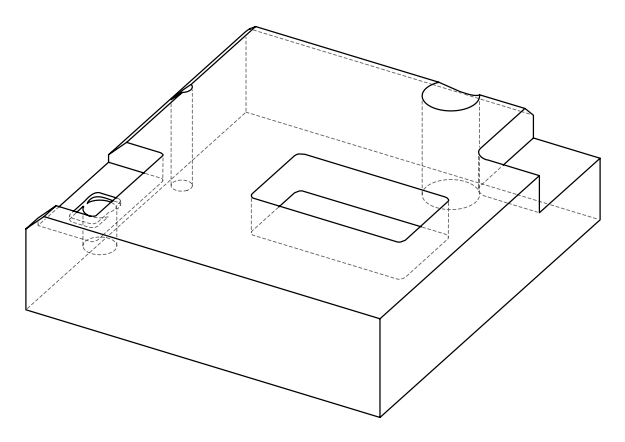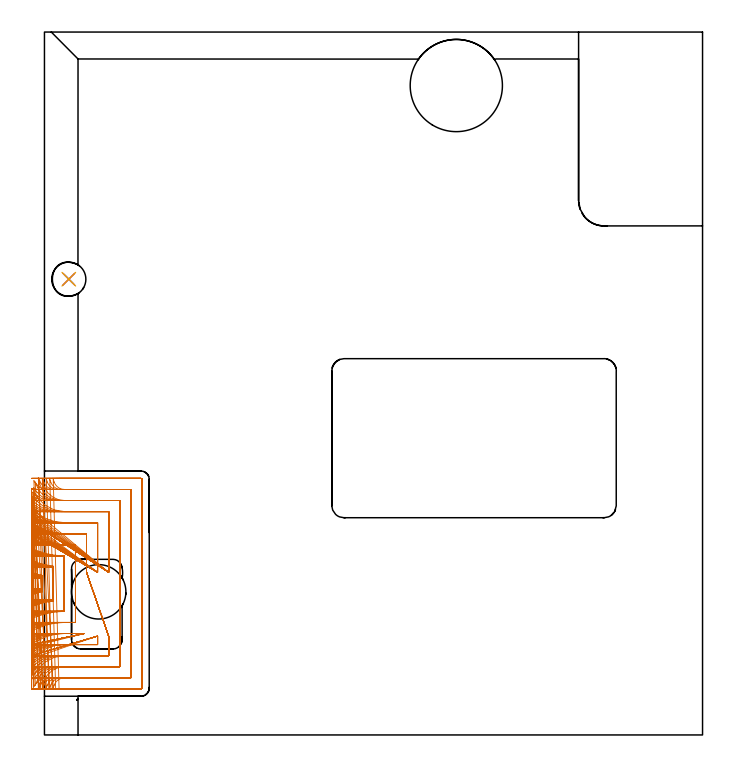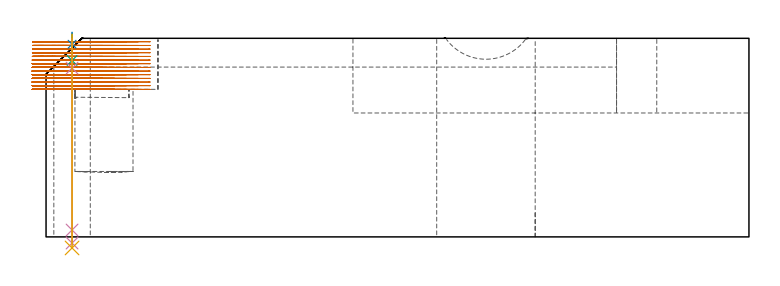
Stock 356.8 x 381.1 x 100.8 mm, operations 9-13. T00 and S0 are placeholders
(PLAN: 13 operations, 9 tool changes, 147.3 min)
(1 INDEXABLE_INSERT_DRILL_THROUGH_HOLE_FROM_SOLID | STEP1HOLE_1 | NXT0302_038 | 0.42 min | 197859 mm3)
(2 INDEXABLE_INSERT_DRILL_BLIND_HOLE_FROM_SOLID | STEP1POCKET | NXT0302_030 | 0.18 min | 46273 mm3)
(3 AREA_MILL | FG_CHAMFER_SURFACE | UGT0205_001 | 1.45 min | 4755 mm3)
(4 AREA_MILL_1 | FG_CHAMFER_SURFACE_1 | UGT0205_001 | 12.89 min | 40625 mm3)
(5 AREA_MILL_2 | FG_CHAMFER_SURFACE_2 | UGT0205_001 | 12.79 min | 28898 mm3)
(6 MILL_CORNER_NOTCH_RECTANGULAR | CORNER_NOTCH_RECTANGULAR | UGT0201_094 | Follow Part, ap 5, ae 75% | 10.48 min | 265376 mm3)
(7 MILL_RECTANGULAR_POCKET | POCKET_RECTANGULAR_STRAIGHT | NXT0201_011 | Follow Part, ap 3, ae 75% | 39.73 min | 502410 mm3)
(8 MILL_RECTANGULAR_POCKET_1 | POCKET_RECTANGULAR_STRAIGHT_1 | NXT0201_009 | Follow Part, ap 2, ae 75% | 7.91 min | 19381 mm3)
(9 MILL_SLOT | SLOT_PARTIAL_RECTANGULAR | NXT0201_009 | Follow Part, ap 2, ae 75% | 60.39 min | 142418 mm3)
(10 SPOT_DRILL | STEP1HOLE | NXT0321_9005460120000 | 0.05 min | 61 mm3)
(11 DRILL_BLIND_HOLE_INTO_CENTER | STEP1HOLE | NXT0301_046 | 0.05 min | 214 mm3)
(12 GUN_DRILL_THROUGH_HOLE | STEP1HOLE | UGT0307_003 | 0.5 min | 3454 mm3)
(13 SPADE_DRILL_TO_ENLARGE_THROUGH_HOLE | STEP1HOLE | UGT0306_009 | 0.44 min | 21970 mm3)
(TOOL NXT0302_038 | Index. Insert Drill 50mm [880-D5000L50-04] | D50 PA176 FL200 Z2)
(TOOL NXT0302_030 | Index. Insert Drill 29.5mm [880-D2950L32-03] | D29.5 PA176 FL89 Z2)
(TOOL UGT0205_001 | Chamfer Mill 20 x 3 x 45 deg. | D20 FL50 Z2)
(TOOL UGT0201_094 | End mill 20 mm | D20 FL38 Z4)
(TOOL NXT0201_011 | ENDMILL 12mm [2P460-1200-NA 1630] | D12 FL38 Z6)
(TOOL NXT0201_009 | ENDMILL 8mm [2P460-0800-NA 1630] | D8 FL26 Z6)
(TOOL NXT0321_9005460120000 | NC Spot Drill, 142deg, 12mm, Carbide, Uncoated | D12 PA142 FL30 Z2)
(TOOL NXT0301_046 | Carbide Drill 7.5mm [860.1-0750-038A1-MM 2214] | D7.5 PA140 FL53 Z2)
(TOOL UGT0307_003 | Gun Drill 7 mm | D7 PA130 FL24 Z1)
(TOOL UGT0306_009 | Spade Drill 18.5mm | D18.5 PA132 FL10 Z2)
(OP 9 MILL_SLOT)
G17 G21 G94 G90
T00 M6
G54
G17 G0 G90 X-6.883 Y76.068 S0 M3
G43 Z110.909 H1
Z99.051
G94 G1 X-4. Y76.897 F250.
G2 X-1.2 Y77.621 R54. F500.
G1 Y86.478
G2 X-4. Y87.203 R54.
G1 X-6.883 Y88.032 F250.
X-6.851 Y69.688
X-4. Y70.621
G2 X4.8 Y72.608 R48. F500.
G1 Y91.492
G2 X-4. Y93.478 R48.
G1 X-6.851 Y94.411 F250.
X-6.804 Y63.193
X-4. Y64.259
G2 X10.8 Y67. R42. F500.
G1 Y97.1
G2 X-4. Y99.84 R42.
G1 X-6.804 Y100.906 F250.
X-6.73 Y56.517
X-4. Y57.761
G2 X10.924 Y61. R36. F500.
G1 X16.8
Y103.1
X10.922
G2 X-4. Y106.338 R36.
G1 X-6.73 Y107.582 F250.
X-6.602 Y49.532
X-4. Y51.024
G2 X10.924 Y55. R30. F500.
G1 X18.7
X21.7 F250.
G0 Z110.909
X-6.349 Y41.93
Z99.051
G1 X-4. Y43.796
G2 X10.924 Y49. R24. F500.
G1 X28.8
Y50.6
Y53.6 F250.
G0 Z110.909
X-5.677 Y32.576
Z99.051
G1 X-4. Y35.063
G2 X10.924 Y43. R18. F500.
G1 X34.8
Y50.6
Y53.6 F250.
X22.8 Y88.2 F500.
Y91.2 F250.
Y109.1 F500.
X10.922
G2 X-4. Y113.074 R30.
G1 X-6.603 Y114.567 F250.
X28.8 Y88.2 F500.
Y91.2 F250.
Y115.1 F500.
X10.922
G2 X-4. Y120.303 R24.
G1 X-6.35 Y122.168 F250.
X34.8 Y88.2 F500.
Y91.2 F250.
Y121.1 F500.
X10.922
G2 X-4. Y129.034 R18.
G1 X-5.678 Y131.521 F250.
X-1.153 Y25.623 F500.
X-0.891 Y27.099 F250.
G2 X10.924 Y37. R12. F500.
G1 X40.8
Y127.1
X10.922
G2 X-0.893 Y137. R12.
G1 X-1.155 Y138.477 F250.
X4.767 Y25.585 F500.
X5.267 Y27. F250.
G2 X10.924 Y31. R6. F500.
G1 X46.8
Y133.1
X10.922
G2 X5.265 Y137.101 R6.
G1 X4.765 Y138.515 F250.
X7.924 Y25. F500.
X10.924 F250.
X52.3 F500.
G3 X52.8 Y25.5 R0.5
G1 Y138.6
G3 X52.3 Y139.1 R0.5
G1 X10.922
X7.922 F250.
G0 Z110.909
X-6.911 Y76.67
Z97.194
G1 X-4. Y77.396
G2 X-1.2 Y78.015 R54. F500.
G1 Y86.084
G2 X-4. Y86.704 R54.
G1 X-6.911 Y87.43 F250.
X-6.887 Y70.371
X-4. Y71.188
G2 X4.8 Y72.81 R48. F500.
G1 Y91.29
G2 X-4. Y92.912 R48.
G1 X-6.887 Y93.728 F250.
X-6.851 Y63.983
X-4. Y64.916
G2 X9.065 Y67. R42. F500.
G1 X10.8
Y97.1
X9.064
G2 X-4. Y99.183 R42.
G1 X-6.851 Y100.117 F250.
X-6.795 Y57.457
X-4. Y58.545
G2 X9.065 Y61. R36. F500.
G1 X16.8
Y103.1
X9.064
G2 X-4. Y105.554 R36.
G1 X-6.796 Y106.643 F250.
X-6.701 Y50.699
X-4. Y52.005
G2 X9.065 Y55. R30. F500.
G1 X18.7
X21.7 F250.
G0 Z110.909
X-6.516 Y43.499
Z97.194
G1 X-4. Y45.132
G2 X9.065 Y49. R24. F500.
G1 X28.8
Y50.6
Y53.6 F250.
G0 Z110.909
X-6.064 Y35.204
Z97.194
G1 X-4. Y37.381
G2 X9.065 Y43. R18. F500.
G1 X34.8
Y50.6
Y53.6 F250.
X22.8 Y88.2 F500.
Y91.2 F250.
Y109.1 F500.
X9.064
G2 X-4. Y112.094 R30.
G1 X-6.701 Y113.4 F250.
X28.8 Y88.2 F500.
Y91.2 F250.
Y115.1 F500.
X9.064
G2 X-4. Y118.967 R24.
G1 X-6.517 Y120.6 F250.
X34.8 Y88.2 F500.
Y91.2 F250.
Y121.1 F500.
X9.064
G2 X-4. Y126.717 R18.
G1 X-6.064 Y128.895 F250.
X-3.304 Y25.025 F500.
X-2.57 Y27.934 F250.
G2 X9.065 Y37. R12. F500.
G1 X40.8
Y127.1
X9.064
G2 X-2.572 Y136.165 R12.
G1 X-3.305 Y139.074 F250.
X2.908 Y25.585 F500.
X3.408 Y26.999 F250.
G2 X9.065 Y31. R6. F500.
G1 X46.8
Y133.1
X9.064
G2 X3.407 Y137.101 R6.
G1 X2.907 Y138.515 F250.
X6.065 Y25. F500.
X9.065 F250.
X52.3 F500.
G3 X52.8 Y25.5 R0.5
G1 Y138.6
G3 X52.3 Y139.1 R0.5
G1 X9.064
X6.064 F250.
G0 Z110.909
X-6.935 Y77.201
Z95.336
G1 X-4. Y77.824
G2 X-1.2 Y78.341 R54. F500.
G1 Y85.758
G2 X-4. Y86.275 R54.
G1 X-6.935 Y86.898 F250.
X-6.917 Y70.972
X-4. Y71.673
G2 X4.8 Y72.939 R48. F500.
G1 Y91.16
G2 X-4. Y92.426 R48.
G1 X-6.917 Y93.127 F250.
X-6.891 Y64.676
X-4. Y65.477
G2 X7.209 Y67. R42. F500.
G1 X10.8
Y97.1
X7.206
G2 X-4. Y98.622 R42.
G1 X-6.891 Y99.423 F250.
X-6.851 Y58.276
X-4. Y59.21
G2 X7.209 Y61. R36. F500.
G1 X16.8
Y103.1
X7.206
G2 X-4. Y104.888 R36.
G1 X-6.851 Y105.822 F250.
X-6.783 Y51.706
X-4. Y52.827
G2 X7.209 Y55. R30. F500.
G1 X18.7
X21.7 F250.
G0 Z110.909
X-6.653 Y44.82
Z95.336
G1 X-4. Y46.221
G2 X7.209 Y49. R24. F500.
G1 X28.8
Y50.6
Y53.6 F250.
G0 Z110.909
X-6.347 Y37.216
Z95.336
G1 X-4. Y39.084
G2 X7.209 Y43. R18. F500.
G1 X34.8
Y50.6
Y53.6 F250.
X22.8 Y88.2 F500.
Y91.2 F250.
Y109.1 F500.
X7.206
G2 X-4. Y111.271 R30.
G1 X-6.783 Y112.392 F250.
X28.8 Y88.2 F500.
Y91.2 F250.
Y115.1 F500.
X7.206
G2 X-4. Y117.877 R24.
G1 X-6.653 Y119.277 F250.
X34.8 Y88.2 F500.
Y91.2 F250.
Y121.1 F500.
X7.206
G2 X-4. Y125.013 R18.
G1 X-6.348 Y126.881 F250.
X-4.996 Y27.01
X-3.805 Y29.764
G2 X7.209 Y37. R12. F500.
G1 X40.8
Y127.1
X7.206
G2 X-3.806 Y134.331 R12.
G1 X-4.998 Y137.084 F250.
X1.052 Y25.585 F500.
X1.552 Y26.999 F250.
G2 X7.209 Y31. R6. F500.
G1 X46.8
Y133.1
X7.206
G2 X1.548 Y137.101 R6.
G1 X1.049 Y138.515 F250.
X4.209 Y25. F500.
X7.209 F250.
X52.3 F500.
G3 X52.8 Y25.5 R0.5
G1 Y138.6
G3 X52.3 Y139.1 R0.5
G1 X7.206
X4.206 F250.
G0 Z110.909
X-6.955 Y77.665
Z93.478
G1 X-4. Y78.184
G2 X-1.2 Y78.601 R54. F500.
G1 Y85.498
G2 X-4. Y85.915 R54.
G1 X-6.955 Y86.434 F250.
X-6.943 Y71.496
X-4. Y72.081
G2 X4.8 Y72.997 R48. F500.
G1 Y91.103
G2 X-4. Y92.019 R48.
G1 X-6.943 Y92.603 F250.
X-6.925 Y65.278
X-4. Y65.946
G2 X5.35 Y67. R42. F500.
G1 X10.8
Y97.1
X5.347
G2 X-4. Y98.153 R42.
G1 X-6.925 Y98.821 F250.
X-6.897 Y58.985
X-4. Y59.765
G2 X5.35 Y61. R36. F500.
G1 X16.8
Y103.1
X5.347
G2 X-4. Y104.335 R36.
G1 X-6.897 Y105.113 F250.
X-6.851 Y52.571
X-4. Y53.506
G2 X5.35 Y55. R30. F500.
G1 X18.7
X21.7 F250.
G0 Z110.909
X-6.763 Y45.935
Z93.478
G1 X-4. Y47.104
G2 X5.35 Y49. R24. F500.
G1 X28.8
Y50.6
Y53.6 F250.
G0 Z110.909
X-6.564 Y38.823
Z93.478
G1 X-4. Y40.381
G2 X5.35 Y43. R18. F500.
G1 X34.8
Y50.6
Y53.6 F250.
X22.8 Y88.2 F500.
Y91.2 F250.
Y109.1 F500.
X5.347
G2 X-4. Y110.593 R30.
G1 X-6.851 Y111.528 F250.
X28.8 Y88.2 F500.
Y91.2 F250.
Y115.1 F500.
X5.347
G2 X-4. Y116.995 R24.
G1 X-6.763 Y118.163 F250.
X34.8 Y88.2 F500.
Y91.2 F250.
Y121.1 F500.
X5.347
G2 X-4. Y123.717 R18.
G1 X-6.564 Y125.275 F250.
X-5.881 Y30.185
X-4. Y32.522
G2 X5.35 Y37. R12. F500.
G1 X40.8
Y127.1
X5.347
G2 X-4. Y131.574 R12.
G1 X-5.881 Y133.911 F250.
X-0.806 Y25.597 F500.
X-0.303 Y27.011 F250.
G2 X5.35 Y31. R6. F500.
G1 X46.8
Y133.1
X5.347
G2 X-0.306 Y137.089 R6.
G1 X-0.809 Y138.503 F250.
X2.35 Y25. F500.
X5.35 F250.
X52.3 F500.
G3 X52.8 Y25.5 R0.5
G1 Y138.6
G3 X52.3 Y139.1 R0.5
G1 X5.347
X2.347 F250.
G0 Z110.909
X-6.971 Y78.063
Z91.62
G1 X-4. Y78.479
G2 X-1.2 Y78.796 R54. F500.
G1 Y85.304
G2 X-4. Y85.622 R54.
G1 X-6.971 Y86.038 F250.
X-6.963 Y71.945
X-4. Y72.413
G2 X3.486 Y73. R48. F500.
G1 X4.8
Y91.1
X3.489
G2 X-4. Y91.688 R48.
G1 X-6.963 Y92.156 F250.
X-6.952 Y65.793
X-4. Y66.327
G2 X3.486 Y67. R42. F500.
G1 X10.8
Y97.1
X3.489
G2 X-4. Y97.773 R42.
G1 X-6.952 Y98.308 F250.
X-6.934 Y59.589
X-4. Y60.213
G2 X3.486 Y61. R36. F500.
G1 X16.8
Y103.1
X3.489
G2 X-4. Y103.888 R36.
G1 X-6.934 Y104.512 F250.
X-6.905 Y53.302
X-4. Y54.051
G2 X3.486 Y55. R30. F500.
G1 X18.7
X21.7 F250.
G0 Z110.909
X-6.85 Y46.867
Z91.62
G1 X-4. Y47.803
G2 X3.486 Y49. R24. F500.
G1 X28.8
Y50.6
Y53.6 F250.
G0 Z110.909
X-6.728 Y40.122
Z91.62
G1 X-4. Y41.37
G2 X3.486 Y43. R18. F500.
G1 X34.8
Y50.6
Y53.6 F250.
X22.8 Y88.2 F500.
Y91.2 F250.
Y109.1 F500.
X3.489
G2 X-4. Y110.05 R30.
G1 X-6.905 Y110.799 F250.
X28.8 Y88.2 F500.
Y91.2 F250.
Y115.1 F500.
X3.489
G2 X-4. Y116.298 R24.
G1 X-6.85 Y117.234 F250.
X34.8 Y88.2 F500.
Y91.2 F250.
Y121.1 F500.
X3.489
G2 X-4. Y122.732 R18.
G1 X-6.728 Y123.98 F250.
X-6.345 Y32.507
X-4. Y34.379
G2 X3.486 Y37. R12. F500.
G1 X40.8
Y127.1
X3.489
G2 X-4. Y129.723 R12.
G1 X-6.344 Y131.596 F250.
X-3.218 Y24.758 F500.
X-1.974 Y27.488 F250.
G2 X3.486 Y31. R6. F500.
G1 X46.8
Y133.1
X3.489
G2 X-1.972 Y136.614 R6.
G1 X-3.215 Y139.344 F250.
X0.486 Y25. F500.
X3.486 F250.
X52.3 F500.
G3 X52.8 Y25.5 R0.5
G1 Y138.6
G3 X52.3 Y139.1 R0.5
G1 X3.489
X0.489 F250.
G0 Z110.909
X-6.988 Y78.51
Z89.762
G1 X-4. Y78.78
G2 X-1.2 Y78.96 R54. F500.
G1 Y85.14
G2 X-4. Y85.321 R54.
G1 X-6.988 Y85.591 F250.
X-6.985 Y72.448
X-4. Y72.753
G2 X0.867 Y73. R48. F500.
G1 X4.8
Y91.1
X0.875
G2 X-4. Y91.348 R48.
G1 X-6.984 Y91.653 F250.
X-6.98 Y66.369
X-4. Y66.717
G2 X0.867 Y67. R42. F500.
G1 X10.8
Y97.1
X0.875
G2 X-4. Y97.384 R42.
G1 X-6.98 Y97.732 F250.
X-6.972 Y60.264
X-4. Y60.67
G2 X0.867 Y61. R36. F500.
G1 X16.8
Y103.1
X0.875
G2 X-4. Y103.432 R36.
G1 X-6.972 Y103.838 F250.
X-6.96 Y54.116
X-4. Y54.603
G2 X0.867 Y55. R30. F500.
G1 X18.7
X21.7 F250.
X-6.938 Y47.893 F500.
X-4. Y48.501 F250.
G2 X0.867 Y49. R24. F500.
G1 X28.8
Y50.6
Y53.6 F250.
X-6.888 Y41.518 F500.
X-4. Y42.33 F250.
G2 X0.867 Y43. R18. F500.
G1 X34.8
Y50.6
Y53.6 F250.
X22.8 Y88.2 F500.
Y91.2 F250.
Y109.1 F500.
X0.875
G2 X-4. Y109.499 R30.
G1 X-6.96 Y109.986 F250.
X28.8 Y88.2 F500.
Y91.2 F250.
Y115.1 F500.
X0.875
G2 X-4. Y115.6 R24.
G1 X-6.937 Y116.21 F250.
X34.8 Y88.2 F500.
Y91.2 F250.
Y121.1 F500.
X0.875
G2 X-4. Y121.773 R18.
G1 X-6.888 Y122.585 F250.
X-6.742 Y34.752
X-4. Y35.969
G2 X0.867 Y37. R12. F500.
G1 X40.8
Y127.1
X0.875
G2 X-4. Y128.135 R12.
G1 X-6.741 Y129.354 F250.
X-5.721 Y26.265
X-3.897 Y28.647
G2 X0.867 Y31. R6. F500.
G1 X46.8
Y133.1
X0.875
G2 X-3.896 Y135.461 R6.
G1 X-5.715 Y137.847 F250.
X-2.133 Y25. F500.
X0.867 F250.
X52.3 F500.
G3 X52.8 Y25.5 R0.5
G1 Y138.6
G3 X52.3 Y139.1 R0.5
G1 X0.875
X-2.125 F250.
G0 Z110.909
X-6.999 Y78.934
Z87.905
G1 X-4. Y78.99
G2 X-2.982 Y79. R54. F500.
G1 X-1.2
Y85.1
X-2.983
G2 X-4. Y85.11 R54.
G1 X-6.999 Y85.166 F250.
Y72.926
X-4. Y72.989
G2 X-2.982 Y73. R48. F500.
G1 X4.8
Y91.1
X-2.983
G2 X-4. Y91.111 R48.
G1 X-6.999 Y91.174 F250.
Y66.915
X-4. Y66.988
G2 X-2.982 Y67. R42. F500.
G1 X10.8
Y97.1
X-2.983
G2 X-4. Y97.112 R42.
G1 X-6.999 Y97.185 F250.
Y60.901
X-4. Y60.986
G2 X-2.982 Y61. R36. F500.
G1 X16.8
Y103.1
X-2.983
G2 X-4. Y103.114 R36.
G1 X-6.999 Y103.199 F250.
X-6.998 Y54.881
X-4. Y54.983
G2 X-2.982 Y55. R30. F500.
G1 X18.7
X21.7 F250.
X-6.997 Y48.851 F500.
X-4. Y48.978 F250.
G2 X-2.982 Y49. R24. F500.
G1 X28.8
Y50.6
Y53.6 F250.
X-6.995 Y42.802 F500.
X-4. Y42.971 F250.
G2 X-2.982 Y43. R18. F500.
G1 X34.8
Y50.6
Y53.6 F250.
X22.8 Y88.2 F500.
Y91.2 F250.
Y109.1 F500.
X-2.983
G2 X-4. Y109.117 R30.
G1 X-6.998 Y109.219 F250.
X28.8 Y88.2 F500.
Y91.2 F250.
Y115.1 F500.
X-2.983
G2 X-4. Y115.122 R24.
G1 X-6.997 Y115.249 F250.
X34.8 Y88.2 F500.
Y91.2 F250.
Y121.1 F500.
X-2.983
G2 X-4. Y121.129 R18.
G1 X-6.995 Y121.298 F250.
X-6.989 Y36.702
X-4. Y36.957
G2 X-2.982 Y37. R12. F500.
G1 X40.8
Y127.1
X-2.983
G2 X-4. Y127.143 R12.
G1 X-6.989 Y127.397 F250.
X-6.957 Y30.404
X-4. Y30.913
G2 X-2.982 Y31. R6. F500.
G1 X46.8
Y133.1
X-2.983
G2 X-4. Y133.187 R6.
G1 X-6.957 Y133.695 F250.
X-5.982 Y25.
X-2.982
X52.3 F500.
G3 X52.8 Y25.5 R0.5
G1 Y138.6
G3 X52.3 Y139.1 R0.5
G1 X-2.983
X-5.983 F250.
G0 X-7. Y78.996 Z86.047
G1 X-4. Y79.
X-3.931 F500.
X-1.2
Y85.1
X-3.929
X-4.
X-7. Y85.104 F250.
Y72.996
X-4. Y73.
X-3.931 F500.
X4.8
Y91.1
X-3.929
X-4.
X-7. Y91.104 F250.
Y66.995
X-4. Y67.
X-3.931 F500.
X10.8
Y97.1
X-3.929
X-4.
X-7. Y97.105 F250.
Y60.994
X-4. Y61.
X-3.931 F500.
X16.8
Y103.1
X-3.929
X-4.
X-7. Y103.106 F250.
Y54.993
X-4. Y55.
X-3.931 F500.
X18.7
X21.7 F250.
X-7. Y48.991 F500.
X-4. Y49. F250.
X-3.931 F500.
X28.8
Y50.6
Y53.6 F250.
X-7. Y42.988 F500.
X-4. Y43. F250.
X-3.931 F500.
X34.8
Y50.6
Y53.6 F250.
X22.8 Y88.2 F500.
Y91.2 F250.
Y109.1 F500.
X-3.929
X-4.
X-7. Y109.107 F250.
X28.8 Y88.2 F500.
Y91.2 F250.
Y115.1 F500.
X-3.929
X-4.
X-7. Y115.109 F250.
X34.8 Y88.2 F500.
Y91.2 F250.
Y121.1 F500.
X-3.929
X-4.
X-7. Y121.112 F250.
Y36.983
X-4. Y37.
X-3.931 F500.
X40.8
Y127.1
X-3.929
X-4.
X-7. Y127.118 F250.
Y30.965
X-4. Y31.
X-3.931 F500.
X46.8
Y133.1
X-3.929
X-4.
X-7. Y133.136 F250.
X-6.931 Y25.
X-3.931
X52.3 F500.
G3 X52.8 Y25.5 R0.5
G1 Y138.6
G3 X52.3 Y139.1 R0.5
G1 X-3.929
X-6.929 F250.
G0 X-7. Y79. Z84.189
G1 X-4.
X-1.2 F500.
Y85.1
X-4.
X-7. F250.
Y73.
X-4.
X4.8 F500.
Y91.1
X-4.
X-7. F250.
Y67.
X-4.
X10.8 F500.
Y97.1
X-4.
X-7. F250.
Y61.
X-4.
X16.8 F500.
Y103.1
X-4.
X-7. F250.
Y55.
X-4.
X18.7 F500.
X21.7 F250.
X-7. Y49. F500.
X-4. F250.
X28.8 F500.
Y50.6
Y53.6 F250.
X-7. Y43. F500.
X-4. F250.
X34.8 F500.
Y50.6
Y53.6 F250.
X22.8 Y88.2 F500.
Y91.2 F250.
Y109.1 F500.
X-4.
X-7. F250.
X28.8 Y88.2 F500.
Y91.2 F250.
Y115.1 F500.
X-4.
X-7. F250.
X34.8 Y88.2 F500.
Y91.2 F250.
Y121.1 F500.
X-4.
X-7. F250.
Y37.
X-4.
X40.8 F500.
Y127.1
X-4.
X-7. F250.
Y31.
X-4.
X46.8 F500.
Y133.1
X-4.
X-7. F250.
Y25.
X-4.
X52.3 F500.
G3 X52.8 Y25.5 R0.5
G1 Y138.6
G3 X52.3 Y139.1 R0.5
G1 X-4.
X-7. F250.
G0 Y79. Z82.331
G1 X-4.
X-1.2 F500.
Y85.1
X-4.
X-7. F250.
Y73.
X-4.
X4.8 F500.
Y91.1
X-4.
X-7. F250.
Y67.
X-4.
X10.8 F500.
Y97.1
X-4.
X-7. F250.
Y61.
X-4.
X16.8 F500.
Y103.1
X-4.
X-7. F250.
Y55.
X-4.
X18.7 F500.
X21.7 F250.
X-7. Y49. F500.
X-4. F250.
X28.8 F500.
Y50.6
Y53.6 F250.
X-7. Y43. F500.
X-4. F250.
X34.8 F500.
Y50.6
Y53.6 F250.
X22.8 Y88.2 F500.
Y91.2 F250.
Y109.1 F500.
X-4.
X-7. F250.
X28.8 Y88.2 F500.
Y91.2 F250.
Y115.1 F500.
X-4.
X-7. F250.
X34.8 Y88.2 F500.
Y91.2 F250.
Y121.1 F500.
X-4.
X-7. F250.
Y37.
X-4.
X40.8 F500.
Y127.1
X-4.
X-7. F250.
Y31.
X-4.
X46.8 F500.
Y133.1
X-4.
X-7. F250.
Y25.
X-4.
X52.3 F500.
G3 X52.8 Y25.5 R0.5
G1 Y138.6
G3 X52.3 Y139.1 R0.5
G1 X-4.
X-7. F250.
G0 Y79. Z80.473
G1 X-4.
X-1.2 F500.
Y85.1
X-4.
X-7. F250.
Y73.
X-4.
X4.8 F500.
Y91.1
X-4.
X-7. F250.
Y67.
X-4.
X10.8 F500.
Y97.1
X-4.
X-7. F250.
Y61.
X-4.
X16.8 F500.
Y103.1
X-4.
X-7. F250.
Y55.
X-4.
X18.7 F500.
X21.7 F250.
X-7. Y49. F500.
X-4. F250.
X28.8 F500.
Y50.6
Y53.6 F250.
X-7. Y43. F500.
X-4. F250.
X34.8 F500.
Y50.6
Y53.6 F250.
X22.8 Y88.2 F500.
Y91.2 F250.
Y109.1 F500.
X-4.
X-7. F250.
X28.8 Y88.2 F500.
Y91.2 F250.
Y115.1 F500.
X-4.
X-7. F250.
X34.8 Y88.2 F500.
Y91.2 F250.
Y121.1 F500.
X-4.
X-7. F250.
Y37.
X-4.
X40.8 F500.
Y127.1
X-4.
X-7. F250.
Y31.
X-4.
X46.8 F500.
Y133.1
X-4.
X-7. F250.
Y25.
X-4.
X52.3 F500.
G3 X52.8 Y25.5 R0.5
G1 Y138.6
G3 X52.3 Y139.1 R0.5
G1 X-4.
X-7. F250.
G0 Y79. Z78.616
G1 X-4.
X-1.2 F500.
Y85.1
X-4.
X-7. F250.
Y73.
X-4.
X4.8 F500.
Y91.1
X-4.
X-7. F250.
Y67.
X-4.
X10.8 F500.
Y97.1
X-4.
X-7. F250.
Y61.
X-4.
X16.8 F500.
Y103.1
X-4.
X-7. F250.
Y55.
X-4.
X18.7 F500.
X21.7 F250.
X-7. Y49. F500.
X-4. F250.
X28.8 F500.
Y50.6
Y53.6 F250.
X-7. Y43. F500.
X-4. F250.
X34.8 F500.
Y50.6
Y53.6 F250.
X22.8 Y88.2 F500.
Y91.2 F250.
Y109.1 F500.
X-4.
X-7. F250.
X28.8 Y88.2 F500.
Y91.2 F250.
Y115.1 F500.
X-4.
X-7. F250.
X34.8 Y88.2 F500.
Y91.2 F250.
Y121.1 F500.
X-4.
X-7. F250.
Y37.
X-4.
X40.8 F500.
Y127.1
X-4.
X-7. F250.
Y31.
X-4.
X46.8 F500.
Y133.1
X-4.
X-7. F250.
Y25.
X-4.
X52.3 F500.
G3 X52.8 Y25.5 R0.5
G1 Y138.6
G3 X52.3 Y139.1 R0.5
G1 X-4.
X-7. F250.
G0 Y79. Z76.758
G1 X-4.
X-1.2 F500.
Y85.1
X-4.
X-7. F250.
Y73.
X-4.
X4.8 F500.
Y91.1
X-4.
X-7. F250.
Y67.
X-4.
X10.8 F500.
Y97.1
X-4.
X-7. F250.
Y61.
X-4.
X16.8 F500.
Y103.1
X-4.
X-7. F250.
Y55.
X-4.
X18.7 F500.
X21.7 F250.
X-7. Y49. F500.
X-4. F250.
X28.8 F500.
Y50.6
Y53.6 F250.
X-7. Y43. F500.
X-4. F250.
X34.8 F500.
Y50.6
Y53.6 F250.
X22.8 Y88.2 F500.
Y91.2 F250.
Y109.1 F500.
X-4.
X-7. F250.
X28.8 Y88.2 F500.
Y91.2 F250.
Y115.1 F500.
X-4.
X-7. F250.
X34.8 Y88.2 F500.
Y91.2 F250.
Y121.1 F500.
X-4.
X-7. F250.
Y37.
X-4.
X40.8 F500.
Y127.1
X-4.
X-7. F250.
Y31.
X-4.
X46.8 F500.
Y133.1
X-4.
X-7. F250.
Y25.
X-4.
X52.3 F500.
G3 X52.8 Y25.5 R0.5
G1 Y138.6
G3 X52.3 Y139.1 R0.5
G1 X-4.
X-7. F250.
G0 Y79. Z74.9
G1 X-4.
X-1.2 F500.
Y85.1
X-4.
X-7. F250.
Y73.
X-4.
X4.8 F500.
Y91.1
X-4.
X-7. F250.
Y67.
X-4.
X10.8 F500.
Y97.1
X-4.
X-7. F250.
Y61.
X-4.
X16.8 F500.
Y103.1
X-4.
X-7. F250.
Y55.
X-4.
X18.7 F500.
X21.7 F250.
X-7. Y49. F500.
X-4. F250.
X28.8 F500.
Y50.6
Y53.6 F250.
X-7. Y43. F500.
X-4. F250.
X34.8 F500.
Y50.6
Y53.6 F250.
X22.8 Y88.2 F500.
Y91.2 F250.
Y109.1 F500.
X-4.
X-7. F250.
X28.8 Y88.2 F500.
Y91.2 F250.
Y115.1 F500.
X-4.
X-7. F250.
X34.8 Y88.2 F500.
Y91.2 F250.
Y121.1 F500.
X-4.
X-7. F250.
Y37.
X-4.
X40.8 F500.
Y127.1
X-4.
X-7. F250.
Y31.
X-4.
X46.8 F500.
Y133.1
X-4.
X-7. F250.
Y25.
X-4.
X52.3 F500.
G3 X52.8 Y25.5 R0.5
G1 Y138.6
G3 X52.3 Y139.1 R0.5
G1 X-4.
X-7. F250.
G0 Z110.909
M5
M2
(OP 10 SPOT_DRILL)
G17 G21 G94 G90
T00 M6
G54
G17 G0 G90 X13.2 Y247.1 S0 M3
G43 Z110.8 H0
G94 G81 G98 Z97.8 F250. R103.8
G80
M5
M2
(OP 11 DRILL_BLIND_HOLE_INTO_CENTER)
G17 G21 G94 G90
T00 M6
G54
G17 G0 G90 X13.2 Y247.1 S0 M3
G43 Z110.8 H1
G94 G81 G98 Z89.55 F250. R102.8
G80
M5
M2
(OP 12 GUN_DRILL_THROUGH_HOLE)
G17 G21 G94 G90
T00 M6
G54
G17 G0 G90 X13.2 Y247.1 M8
G43 Z110.8 H0
Z100.536
S716 M3
G94 G1 Z85.692 F125. M26
G4 X.084
Z3.5 F250.
G4 X.084
Z-3.132 F125.
G4 X.084
M5
M9
G0 Z100.536
Z110.8
M2
(OP 13 SPADE_DRILL_TO_ENLARGE_THROUGH_HOLE)
G17 G21 G94 G90
T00 M6
G54
G17 G0 G90 X13.2 Y247.1 S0 M3
G43 Z110.8 H0
G94 G73 G98 Z-5.618 F250. Q17.736 R102.8
G80
M5
M2
